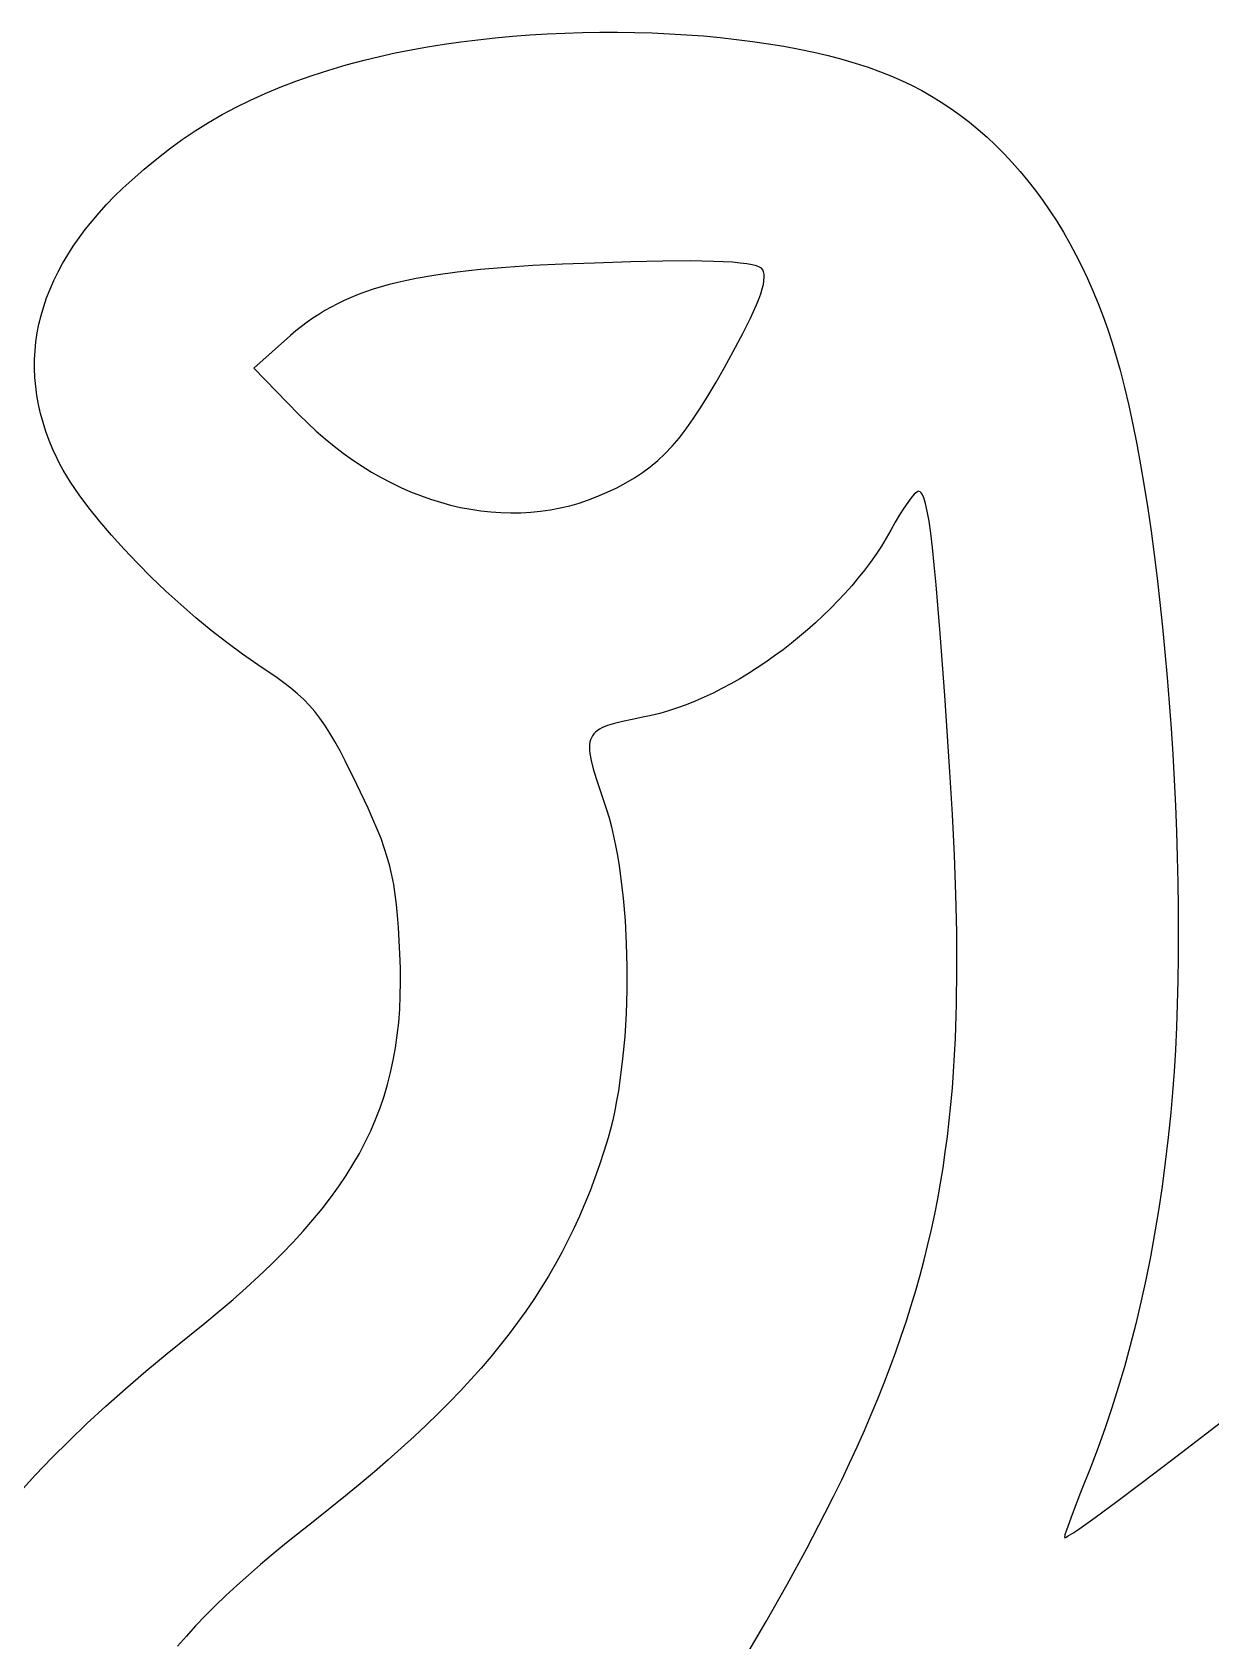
# Model space of a CAD drawing. Extents: x 27 to 7227, y -6929 to 395.
# Drawn here: x 3622 to 4512, y -1979 to -764 of the extents above; entities that cross this region are included whole.
import ezdxf

# ---------------------------------------------------------------- set-up
doc = ezdxf.new("R2010")
doc.units = 0

msp = doc.modelspace()

# ---------------------------------------------------------------- linework, layer by layer
at = {"layer": 'Layer 1'}
for p, q in [((4010.648208, -765.555271), (4023.889602, -764.943367)), ((4023.889602, -764.943367), (4037.146108, -764.529706)), ((4037.146108, -764.529706), (4050.395343, -764.314144)), ((4050.395343, -764.314144), (4063.614927, -764.296534)), ((4063.614927, -764.296534), (4076.782475, -764.476731)), ((4076.782475, -764.476731), (4089.875606, -764.854591)), ((4089.875606, -764.854591), (4102.871939, -765.429967)), ((3907.946964, -777.604708), (3920.2617, -775.401625)), ((3920.2617, -775.401625), (3932.770606, -773.397947)), ((3932.770606, -773.397947), (3945.451299, -771.59353)), ((3945.451299, -771.59353), (3958.281399, -769.988229)), ((3958.281399, -769.988229), (3971.238522, -768.581898)), ((3971.238522, -768.581898), (3984.300286, -767.374391)), ((3984.300286, -767.374391), (3997.444309, -766.365564)), ((3997.444309, -766.365564), (4010.648208, -765.555271)), ((4102.871939, -765.429967), (4115.749089, -766.202715)), ((4115.749089, -766.202715), (4128.484676, -767.172688)), ((4128.484676, -767.172688), (4141.056317, -768.339743)), ((4141.056317, -768.339743), (4153.44163, -769.703733)), ((4153.44163, -769.703733), (4165.618232, -771.264512)), ((4165.618232, -771.264512), (4177.563741, -773.021937)), ((4177.563741, -773.021937), (4189.255775, -774.975861)), ((4189.255775, -774.975861), (4200.671951, -777.126138)), ((4200.671951, -777.126138), (4211.789888, -779.472625)), ((3845.710973, -792.913716), (3858.805951, -789.070347)), ((3858.805951, -789.070347), (3872.3916, -785.41185)), ((3872.3916, -785.41185), (3883.989532, -782.609676)), ((3883.989532, -782.609676), (3895.84878, -780.007344)), ((3895.84878, -780.007344), (3907.946964, -777.604708)), ((4211.789888, -779.472625), (4222.587204, -782.015175)), ((4222.587204, -782.015175), (4233.041515, -784.753642)), ((4233.041515, -784.753642), (4243.130439, -787.687883)), ((4243.130439, -787.687883), (4252.831595, -790.81775)), ((3809.067767, -805.72746), (3820.872112, -801.224831)), ((3820.872112, -801.224831), (3833.076438, -796.959397)), ((3833.076438, -796.959397), (3845.710973, -792.913716)), ((4252.831595, -790.81775), (4262.1226, -794.1431)), ((4262.1226, -794.1431), (4270.09842, -797.263305)), ((4270.09842, -797.263305), (4277.950698, -800.668665)), ((4277.950698, -800.668665), (4285.676819, -804.355982)), ((3786.538092, -815.514066), (3797.63317, -810.484725)), ((3797.63317, -810.484725), (3809.067767, -805.72746)), ((4285.676819, -804.355982), (4293.274166, -808.322059)), ((4293.274166, -808.322059), (4300.740125, -812.563699)), ((4300.740125, -812.563699), (4308.072078, -817.077704)), ((3765.245565, -826.458742), (3775.7523, -820.832925)), ((3775.7523, -820.832925), (3786.538092, -815.514066)), ((4308.072078, -817.077704), (4315.26741, -821.860877)), ((4315.26741, -821.860877), (4322.323506, -826.910022)), ((3744.948339, -838.701017), (3754.987655, -832.408959)), ((3754.987655, -832.408959), (3765.245565, -826.458742)), ((4322.323506, -826.910022), (4329.237749, -832.22194)), ((4329.237749, -832.22194), (4336.007524, -837.793436)), ((4336.007524, -837.793436), (4342.630215, -843.62131)), ((3725.404569, -852.380418), (3735.097387, -845.352356)), ((3735.097387, -845.352356), (3744.948339, -838.701017)), ((4342.630215, -843.62131), (4349.103205, -849.702368)), ((4349.103205, -849.702368), (4355.42388, -856.03341)), ((3706.372406, -867.636474), (3715.839652, -859.802644)), ((3715.839652, -859.802644), (3725.404569, -852.380418)), ((4355.42388, -856.03341), (4361.589623, -862.61124)), ((3696.9726, -875.89935), (3706.372406, -867.636474)), ((4361.589623, -862.61124), (4367.597818, -869.432661)), ((4367.597818, -869.432661), (4373.44585, -876.494475)), ((3684.052643, -888.185507), (3690.356744, -882.022083)), ((3690.356744, -882.022083), (3696.9726, -875.89935)), ((4373.44585, -876.494475), (4379.131103, -883.793486)), ((4379.131103, -883.793486), (4384.65096, -891.326495)), ((3672.380286, -900.629778), (3678.060442, -894.388459)), ((3678.060442, -894.388459), (3684.052643, -888.185507)), ((4384.65096, -891.326495), (4390.002806, -899.090307)), ((3661.956691, -913.222862), (3667.012321, -906.908299)), ((3667.012321, -906.908299), (3672.380286, -900.629778)), ((4390.002806, -899.090307), (4395.184026, -907.081723)), ((4395.184026, -907.081723), (4400.192003, -915.297547)), ((3652.78302, -925.955459), (3657.213542, -919.572303)), ((3657.213542, -919.572303), (3661.956691, -913.222862)), ((4400.192003, -915.297547), (4405.024121, -923.734581)), ((3644.860437, -938.81827), (3648.66527, -932.371169)), ((3648.66527, -932.371169), (3652.78302, -925.955459)), ((4405.024121, -923.734581), (4409.677765, -932.389628)), ((4409.677765, -932.389628), (4414.150319, -941.259491)), ((3638.190104, -951.801993), (3641.368666, -945.295598)), ((3641.368666, -945.295598), (3644.860437, -938.81827)), ((3942.724626, -945.397985), (3926.55329, -947.637967)), ((3960.264481, -943.484727), (3942.724626, -945.397985)), ((3979.27866, -941.873777), (3960.264481, -943.484727)), ((3999.87297, -940.540717), (3979.27866, -941.873777)), ((4022.153214, -939.46113), (3999.87297, -940.540717)), ((4046.2252, -938.6106), (4022.153214, -939.46113)), ((4073.753684, -937.641667), (4046.2252, -938.6106)), ((4097.980057, -937.109916), (4073.753684, -937.641667)), ((4118.876412, -937.006047), (4097.980057, -937.109916)), ((4136.414844, -937.320756), (4118.876412, -937.006047)), ((4150.567445, -938.044743), (4136.414844, -937.320756)), ((4156.365338, -938.557309), (4150.567445, -938.044743)), ((4161.306309, -939.168705), (4156.365338, -938.557309)), ((4165.386868, -939.877771), (4161.306309, -939.168705)), ((4168.603529, -940.683342), (4165.386868, -939.877771)), ((4170.952802, -941.584256), (4168.603529, -940.683342)), ((4172.4312, -942.57935), (4170.952802, -941.584256)), ((4173.341618, -943.780624), (4172.4312, -942.57935)), ((4173.984608, -945.306299), (4173.341618, -943.780624)), ((4174.353195, -947.164512), (4173.984608, -945.306299)), ((4174.440402, -949.363403), (4174.353195, -947.164512)), ((4414.150319, -941.259491), (4418.439166, -950.340972)), ((3632.773183, -964.897328), (3635.324894, -958.33629)), ((3635.324894, -958.33629), (3638.190104, -951.801993)), ((3879.203127, -958.403371), (3873.437016, -960.353469)), ((3885.192335, -956.562423), (3879.203127, -958.403371)), ((3891.417868, -954.827573), (3885.192335, -956.562423)), ((3897.89295, -953.195769), (3891.417868, -954.827573)), ((3904.630808, -951.663958), (3897.89295, -953.195769)), ((3911.644666, -950.229089), (3904.630808, -951.663958)), ((3926.55329, -947.637967), (3911.644666, -950.229089)), ((4171.835913, -961.728525), (4172.943984, -958.085533)), ((4172.943984, -958.085533), (4173.742772, -954.815775)), ((4173.742772, -954.815775), (4174.239253, -951.911111)), ((4174.239253, -951.911111), (4174.440402, -949.363403)), ((4418.439166, -950.340972), (4422.541692, -959.630875)), ((3628.610837, -978.094975), (3630.535116, -971.483944)), ((3630.535116, -971.483944), (3632.773183, -964.897328)), ((3852.339044, -969.306401), (3847.490039, -971.84803)), ((3857.345018, -966.889182), (3852.339044, -969.306401)), ((3862.521188, -964.593322), (3857.345018, -966.889182)), ((3867.880779, -962.415768), (3862.521188, -964.593322)), ((3873.437016, -960.353469), (3867.880779, -962.415768)), ((4164.171267, -980.195609), (4168.664013, -970.166766)), ((4168.664013, -970.166766), (4170.411581, -965.75289)), ((4170.411581, -965.75289), (4171.835913, -961.728525)), ((4422.541692, -959.630875), (4426.45528, -969.126002)), ((4426.45528, -969.126002), (4430.177315, -978.823157)), ((3627.000494, -984.729259), (3628.610837, -978.094975)), ((3829.399204, -983.319691), (3825.136662, -986.529154)), ((3833.752587, -980.2499), (3829.399204, -983.319691)), ((3838.210036, -977.316727), (3833.752587, -980.2499)), ((3842.784779, -974.517121), (3838.210036, -977.316727)), ((3847.490039, -971.84803), (3842.784779, -974.517121)), ((4158.301865, -991.880167), (4164.171267, -980.195609)), ((4430.177315, -978.823157), (4433.70518, -988.719141)), ((3624.722191, -998.062936), (3625.70423, -991.385634)), ((3625.70423, -991.385634), (3627.000494, -984.729259)), ((3816.8312, -993.3793), (3789.05, -1017.9856)), ((3820.951736, -989.881339), (3816.8312, -993.3793)), ((3825.136662, -986.529154), (3820.951736, -989.881339)), ((4151, -1005.28555), (4158.301865, -991.880167)), ((4433.70518, -988.719141), (4437.03626, -998.810757)), ((3623.70137, -1011.475675), (3624.054523, -1004.760004)), ((3624.054523, -1004.760004), (3624.722191, -998.062936)), ((4144.357963, -1017.39791), (4151, -1005.28555)), ((4437.03626, -998.810757), (4440.167938, -1009.09481)), ((3623.662879, -1018.208786), (3623.70137, -1011.475675)), ((3623.939194, -1024.958174), (3623.662879, -1018.208786)), ((3789.05, -1017.9856), (3823.1812, -1052.9106)), ((4138.084507, -1028.477784), (4144.357963, -1017.39791)), ((4440.167938, -1009.09481), (4443.0976, -1019.5681)), ((4443.0976, -1019.5681), (4446.394569, -1032.455274)), ((3624.530461, -1031.722678), (3623.939194, -1024.958174)), ((3625.436825, -1038.501135), (3624.530461, -1031.722678)), ((4132.120334, -1038.590285), (4138.084507, -1028.477784)), ((3626.658431, -1045.292381), (3625.436825, -1038.501135)), ((4126.406145, -1047.800523), (4132.120334, -1038.590285)), ((4446.394569, -1032.455274), (4449.586166, -1046.08412)), ((3628.195426, -1052.095255), (3626.658431, -1045.292381)), ((3630.047953, -1058.908594), (3628.195426, -1052.095255)), ((3823.1812, -1052.9106), (3829.646988, -1059.321522)), ((4115.490526, -1063.77466), (4120.882642, -1056.173611)), ((4120.882642, -1056.173611), (4126.406145, -1047.800523)), ((4449.586166, -1046.08412), (4452.669338, -1060.410307)), ((3632.216159, -1065.731236), (3630.047953, -1058.908594)), ((3634.700188, -1072.562017), (3632.216159, -1065.731236)), ((3829.646988, -1059.321522), (3836.240096, -1065.456153)), ((3836.240096, -1065.456153), (3842.952964, -1071.312603)), ((4110.170499, -1070.668782), (4115.490526, -1063.77466)), ((4452.669338, -1060.410307), (4455.641035, -1075.389508)), ((3637.500187, -1079.399776), (3634.700188, -1072.562017)), ((3640.6163, -1086.24335), (3637.500187, -1079.399776)), ((3842.952964, -1071.312603), (3849.778037, -1076.888983)), ((3849.778037, -1076.888983), (3856.707755, -1082.183404)), ((4099.509518, -1082.596689), (4104.863262, -1076.921087)), ((4104.863262, -1076.921087), (4110.170499, -1070.668782)), ((4455.641035, -1075.389508), (4458.498203, -1090.977393)), ((3642.761035, -1090.483304), (3640.6163, -1086.24335)), ((3645.170435, -1094.862204), (3642.761035, -1090.483304)), ((3856.707755, -1082.183404), (3863.734562, -1087.193977)), ((3863.734562, -1087.193977), (3870.850898, -1091.918811)), ((3870.850898, -1091.918811), (3878.049208, -1096.356017)), ((4082.576248, -1096.814383), (4088.425309, -1092.478225)), ((4088.425309, -1092.478225), (4094.049966, -1087.760697)), ((4094.049966, -1087.760697), (4099.509518, -1082.596689)), ((4458.498203, -1090.977393), (4461.23779, -1107.129634)), ((3650.744281, -1103.997305), (3645.170435, -1094.862204)), ((3657.259936, -1113.569589), (3650.744281, -1103.997305)), ((3878.049208, -1096.356017), (3885.321932, -1100.503706)), ((3885.321932, -1100.503706), (3892.661513, -1104.359989)), ((3892.661513, -1104.359989), (3900.060394, -1107.922976)), ((4063.08966, -1108.185755), (4069.967722, -1104.603036)), ((4069.967722, -1104.603036), (4076.443486, -1100.834283)), ((4076.443486, -1100.834283), (4082.576248, -1096.814383)), ((3664.639495, -1123.499991), (3657.259936, -1113.569589)), ((3900.060394, -1107.922976), (3907.511015, -1111.190777)), ((3907.511015, -1111.190777), (3915.005821, -1114.161503)), ((3915.005821, -1114.161503), (3922.537253, -1116.833265)), ((3922.537253, -1116.833265), (3930.097752, -1119.204173)), ((4041.854146, -1117.38051), (4048.85188, -1114.680792)), ((4048.85188, -1114.680792), (4055.7502, -1111.6481)), ((4055.75, -1111.64755), (4063.08966, -1108.185755)), ((4055.7502, -1111.6481), (4055.75, -1111.64755)), ((4285.422417, -1115.755723), (4282.759019, -1119.291937)), ((4287.69514, -1113.103173), (4285.422417, -1115.755723)), ((4289.484173, -1111.436609), (4287.69514, -1113.103173)), ((4290.168238, -1111.005046), (4289.484173, -1111.436609)), ((4290.6965, -1110.85835), (4290.168238, -1111.005046)), ((4291.43163, -1110.986466), (4290.6965, -1110.85835)), ((4292.1499, -1111.380987), (4291.43163, -1110.986466)), ((4292.853054, -1112.057175), (4292.1499, -1111.380987)), ((4293.542838, -1113.030289), (4292.853054, -1112.057175)), ((4294.889267, -1115.928345), (4293.542838, -1113.030289)), ((4296.203141, -1120.197241), (4294.889267, -1115.928345)), ((4461.23779, -1107.129634), (4463.856745, -1123.801901)), ((3672.805058, -1133.709445), (3664.639495, -1123.499991)), ((3930.097752, -1119.204173), (3937.679762, -1121.272337)), ((3937.679762, -1121.272337), (3945.275725, -1123.03587)), ((3945.275725, -1123.03587), (3952.878083, -1124.492879)), ((3952.878083, -1124.492879), (3960.479278, -1125.641478)), ((3960.479278, -1125.641478), (3968.071752, -1126.479775)), ((3968.071752, -1126.479775), (3975.647947, -1127.005881)), ((3975.647947, -1127.005881), (3983.200307, -1127.217908)), ((3983.200307, -1127.217908), (3990.721272, -1127.113966)), ((3990.721272, -1127.113966), (3998.203286, -1126.692164)), ((3998.203286, -1126.692164), (4005.63879, -1125.950614)), ((4005.63879, -1125.950614), (4013.020227, -1124.887427)), ((4013.020227, -1124.887427), (4020.340039, -1123.500712)), ((4020.340039, -1123.500712), (4027.590668, -1121.788581)), ((4027.590668, -1121.788581), (4034.764556, -1119.749143)), ((4034.764556, -1119.749143), (4041.854146, -1117.38051)), ((4276.632263, -1128.606083), (4273.354937, -1134.179374)), ((4279.797962, -1123.609497), (4276.632263, -1128.606083)), ((4282.759019, -1119.291937), (4279.797962, -1123.609497)), ((4297.49841, -1125.959064), (4296.203141, -1120.197241)), ((4298.789029, -1133.335903), (4297.49841, -1125.959064)), ((4463.856745, -1123.801901), (4466.352016, -1140.949866)), ((3681.678721, -1144.118887), (3672.805058, -1133.709445)), ((4270.059, -1140.22705), (4266.572751, -1146.322852)), ((4273.354937, -1134.179374), (4270.059, -1140.22705)), ((4300.08895, -1142.449844), (4298.789029, -1133.335903)), ((4466.352016, -1140.949866), (4468.720549, -1158.529199)), ((3691.182582, -1154.649252), (3681.678721, -1144.118887)), ((4262.818935, -1152.400344), (4258.809033, -1158.450514)), ((4266.572751, -1146.322852), (4262.818935, -1152.400344)), ((4301.412125, -1153.422975), (4300.08895, -1142.449844)), ((4302.772507, -1166.377383), (4301.412125, -1153.422975)), ((3701.238737, -1165.221475), (3691.182582, -1154.649252)), ((3711.769286, -1175.756491), (3701.238737, -1165.221475)), ((4254.554526, -1164.464352), (4250.066896, -1170.432846)), ((4258.809033, -1158.450514), (4254.554526, -1164.464352)), ((4468.720549, -1158.529199), (4470.959294, -1176.495572)), ((3722.696324, -1186.175235), (3711.769286, -1175.756491)), ((4245.357625, -1176.346984), (4240.438194, -1182.197757)), ((4250.066896, -1170.432846), (4245.357625, -1176.346984)), ((4304.184049, -1181.435157), (4302.772507, -1166.377383)), ((4470.959294, -1176.495572), (4473.065197, -1194.804656)), ((3733.94195, -1196.398642), (3722.696324, -1186.175235)), ((4235.320084, -1187.976152), (4230.014778, -1193.673157)), ((4240.438194, -1182.197757), (4235.320084, -1187.976152)), ((4307.216422, -1218.349147), (4304.184049, -1181.435157)), ((3745.428261, -1206.347647), (3733.94195, -1196.398642)), ((4224.533757, -1199.279763), (4218.888501, -1204.786957)), ((4230.014778, -1193.673157), (4224.533757, -1199.279763)), ((4473.065197, -1194.804656), (4475.035207, -1213.412121)), ((3757.077354, -1215.943185), (3745.428261, -1206.347647)), ((4213.090494, -1210.185729), (4207.151216, -1215.467066)), ((4218.888501, -1204.786957), (4213.090494, -1210.185729)), ((4475.035207, -1213.412121), (4476.866272, -1232.27364)), ((3768.811326, -1225.106192), (3757.077354, -1215.943185)), ((3780.552276, -1233.757602), (3768.811326, -1225.106192)), ((4194.894775, -1225.641394), (4188.600575, -1230.516362)), ((4201.082149, -1220.621959), (4194.894775, -1225.641394)), ((4207.151216, -1215.467066), (4201.082149, -1220.621959)), ((4310.620865, -1265.141645), (4307.216422, -1218.349147)), ((3792.2223, -1241.81835), (3780.552276, -1233.757602)), ((4182.21103, -1235.237852), (4175.737623, -1239.79685)), ((4188.600575, -1230.516362), (4182.21103, -1235.237852)), ((4476.866272, -1232.27364), (4478.55534, -1251.344883)), ((3799.3302, -1246.57561), (3792.2223, -1241.81835)), ((3805.813721, -1251.078236), (3799.3302, -1246.57561)), ((4162.585146, -1248.391332), (4155.92904, -1252.408793)), ((4169.191835, -1244.184348), (4162.585146, -1248.391332)), ((4175.737623, -1239.79685), (4169.191835, -1244.184348)), ((3811.736811, -1255.406456), (3805.813721, -1251.078236)), ((3817.16342, -1259.640497), (3811.736811, -1255.406456)), ((3822.157498, -1263.860587), (3817.16342, -1259.640497)), ((4142.514499, -1259.839096), (4135.779028, -1263.233917)), ((4149.234997, -1256.227718), (4142.514499, -1259.839096)), ((4155.92904, -1252.408793), (4149.234997, -1256.227718)), ((4478.55534, -1251.344883), (4480.099358, -1270.581521)), ((3826.782994, -1268.146954), (3822.157498, -1263.860587)), ((3831.103858, -1272.579824), (3826.782994, -1268.146954)), ((3835.184037, -1277.239425), (3831.103858, -1272.579824)), ((4108.917039, -1274.467397), (4102.278924, -1276.644259)), ((4115.597589, -1272.02892), (4108.917039, -1274.467397)), ((4122.309091, -1269.33784), (4115.597589, -1272.02892)), ((4129.040065, -1266.403169), (4122.309091, -1269.33784)), ((4135.779028, -1263.233917), (4129.040065, -1266.403169)), ((4314.509, -1322.78935), (4310.620865, -1265.141645)), ((4480.099358, -1270.581521), (4481.495275, -1289.939225)), ((3839.087483, -1282.205985), (3835.184037, -1277.239425)), ((3842.878145, -1287.559731), (3839.087483, -1282.205985)), ((4061.363792, -1286.128141), (4056.155777, -1287.753429)), ((4067.505472, -1284.601683), (4061.363792, -1286.128141)), ((4074.61686, -1283.091504), (4067.505472, -1284.601683)), ((4082.734, -1281.51505), (4074.61686, -1283.091504)), ((4089.175923, -1280.177097), (4082.734, -1281.51505)), ((4095.694725, -1278.550497), (4089.175923, -1280.177097)), ((4102.278924, -1276.644259), (4095.694725, -1278.550497)), ((3846.619971, -1293.38089), (3842.878145, -1287.559731)), ((3850.376911, -1299.749691), (3846.619971, -1293.38089)), ((4043.307354, -1298.503717), (4042.859099, -1300.251697)), ((4043.939462, -1296.893956), (4043.307354, -1298.503717)), ((4044.759932, -1295.412094), (4043.939462, -1296.893956)), ((4045.773267, -1294.047812), (4044.759932, -1295.412094)), ((4046.983974, -1292.790791), (4045.773267, -1294.047812)), ((4048.396558, -1291.630712), (4046.983974, -1292.790791)), ((4050.015525, -1290.557255), (4048.396558, -1291.630712)), ((4051.84538, -1289.560102), (4050.015525, -1290.557255)), ((4056.155777, -1287.753429), (4051.84538, -1289.560102)), ((4481.495275, -1289.939225), (4482.740038, -1309.373666)), ((3854.212915, -1306.746359), (3850.376911, -1299.749691)), ((3858.191931, -1314.451124), (3854.212915, -1306.746359)), ((4042.590195, -1302.148214), (4042.496134, -1304.203588)), ((4042.496134, -1304.203588), (4042.572411, -1306.428137)), ((4042.572411, -1306.428137), (4042.814521, -1308.832181)), ((4042.859099, -1300.251697), (4042.590195, -1302.148214)), ((4042.814521, -1308.832181), (4043.778217, -1314.22003)), ((4482.740038, -1309.373666), (4483.830595, -1328.840516)), ((3866.8348, -1332.30585), (3858.191931, -1314.451124)), ((4043.778217, -1314.22003), (4045.351177, -1320.449689)), ((4045.351177, -1320.449689), (4047.497358, -1327.60371)), ((4316.412951, -1354.863868), (4314.509, -1322.78935)), ((3875.42809, -1350.233518), (3866.8348, -1332.30585)), ((4047.497358, -1327.60371), (4053.3652, -1345.01505)), ((4483.830595, -1328.840516), (4484.763894, -1348.295446)), ((4053.3652, -1345.01505), (4055.386031, -1351.066976)), ((3879.066053, -1358.292748), (3875.42809, -1350.233518)), ((3882.300552, -1365.891534), (3879.066053, -1358.292748)), ((4055.386031, -1351.066976), (4057.281434, -1357.451293)), ((4057.281434, -1357.451293), (4059.051555, -1364.146926)), ((4317.936689, -1385.667096), (4316.412951, -1354.863868)), ((4484.763894, -1348.295446), (4485.536883, -1367.694125)), ((3885.158328, -1373.13685), (3882.300552, -1365.891534)), ((4059.051555, -1364.146926), (4060.696537, -1371.132801)), ((4060.696537, -1371.132801), (4062.216528, -1378.387844)), ((4485.536883, -1367.694125), (4486.14651, -1386.992227)), ((3887.666124, -1380.135664), (3885.158328, -1373.13685)), ((3889.850684, -1386.994949), (3887.666124, -1380.135664)), ((4062.216528, -1378.387844), (4063.611672, -1385.890982)), ((3891.73875, -1393.821675), (3889.850684, -1386.994949)), ((3893.357064, -1400.722812), (3891.73875, -1393.821675)), ((4063.611672, -1385.890982), (4064.882114, -1393.62114)), ((4064.882114, -1393.62114), (4066.028, -1401.557244)), ((4319.048821, -1415.295101), (4317.936689, -1385.667096)), ((4486.14651, -1386.992227), (4486.589723, -1406.145421)), ((3894.732369, -1407.805332), (3893.357064, -1400.722812)), ((3895.891408, -1415.176206), (3894.732369, -1407.805332)), ((4066.028, -1401.557244), (4067.946684, -1417.962994)), ((4486.589723, -1406.145421), (4486.863469, -1425.109379)), ((3896.860923, -1422.942403), (3895.891408, -1415.176206)), ((4067.946684, -1417.962994), (4069.368887, -1434.93964)), ((4319.717953, -1443.843955), (4319.048821, -1415.295101)), ((3897.667658, -1431.210895), (3896.860923, -1422.942403)), ((3898.338353, -1440.088654), (3897.667658, -1431.210895)), ((4486.863469, -1425.109379), (4486.964697, -1443.839772)), ((3899.3786, -1460.09985), (3898.338353, -1440.088654)), ((4069.368887, -1434.93964), (4070.295772, -1452.318589)), ((4319.912693, -1471.409728), (4319.717953, -1443.843955)), ((4486.964697, -1443.839772), (4486.890354, -1462.292271)), ((4070.295772, -1452.318589), (4070.7285, -1469.93125)), ((3899.765716, -1470.91065), (3899.3786, -1460.09985)), ((4486.890354, -1462.292271), (4486.637389, -1480.422547)), ((3899.715592, -1491.803228), (3899.880469, -1481.474082)), ((3899.880469, -1481.474082), (3899.765716, -1470.91065)), ((4070.7285, -1469.93125), (4070.668234, -1487.609029)), ((4319.601646, -1498.088489), (4319.912693, -1471.409728)), ((4486.637389, -1480.422547), (4486.202748, -1498.186271)), ((3899.263817, -1501.911167), (3899.715592, -1491.803228)), ((4070.668234, -1487.609029), (4070.116137, -1505.183335)), ((3898.517877, -1511.81098), (3899.263817, -1501.911167)), ((4070.116137, -1505.183335), (4069.073372, -1522.485575)), ((4318.753422, -1523.976309), (4319.601646, -1498.088489)), ((4486.202748, -1498.186271), (4485.583381, -1515.539114)), ((3897.470506, -1521.515748), (3898.517877, -1511.81098)), ((4485.583381, -1515.539114), (4484.776235, -1532.436747)), ((3896.114435, -1531.038552), (3897.470506, -1521.515748)), ((4069.073372, -1522.485575), (4067.5411, -1539.347156)), ((4318.118057, -1536.653637), (4318.753422, -1523.976309)), ((3892.447125, -1549.590588), (3894.442397, -1540.392472)), ((3894.442397, -1540.392472), (3896.114435, -1531.038552)), ((4067.5411, -1539.347156), (4065.520484, -1555.599487)), ((4317.336625, -1549.169256), (4318.118057, -1536.653637)), ((4484.776235, -1532.436747), (4483.778257, -1548.834842)), ((3890.121353, -1558.645982), (3892.447125, -1549.590588)), ((4316.405202, -1561.535175), (4317.336625, -1549.169256)), ((4483.778257, -1548.834842), (4482.586396, -1564.689069)), ((3887.457812, -1567.571733), (3890.121353, -1558.645982)), ((4064.327411, -1563.444498), (4063.012687, -1571.073974)), ((4065.520484, -1555.599487), (4064.327411, -1563.444498)), ((4315.319864, -1573.763402), (4316.405202, -1561.535175)), ((4482.586396, -1564.689069), (4481.1976, -1579.9551)), ((3881.088355, -1585.086631), (3884.449235, -1576.380922)), ((3884.449235, -1576.380922), (3887.457812, -1567.571733)), ((4061.576459, -1578.466842), (4060.018872, -1585.602026)), ((4063.012687, -1571.073974), (4061.576459, -1578.466842)), ((4314.076686, -1585.865946), (4315.319864, -1573.763402)), ((3877.367905, -1593.701939), (3881.088355, -1585.086631)), ((4060.018872, -1585.602026), (4058.34007, -1592.458454)), ((4312.671744, -1597.854816), (4314.076686, -1585.865946)), ((4481.1976, -1579.9551), (4479.281825, -1598.856466)), ((3868.819225, -1610.713675), (3873.280617, -1602.239926)), ((3873.280617, -1602.239926), (3877.367905, -1593.701939)), ((4056.5402, -1599.01505), (4053.406602, -1609.264936)), ((4058.34007, -1592.458454), (4056.5402, -1599.01505)), ((4311.101115, -1609.742021), (4312.671744, -1597.854816)), ((4479.281825, -1598.856466), (4477.107927, -1617.461338)), ((3863.976461, -1619.136265), (3868.819225, -1610.713675)), ((4053.406602, -1609.264936), (4050.10281, -1619.334314)), ((4309.360874, -1621.539569), (4311.101115, -1609.742021)), ((3858.745057, -1627.520776), (3863.976461, -1619.136265)), ((4050.10281, -1619.334314), (4046.621412, -1629.233357)), ((4307.447097, -1633.259468), (4309.360874, -1621.539569)), ((4477.107927, -1617.461338), (4474.67823, -1635.770881)), ((3847.087262, -1644.227887), (3853.117746, -1635.88029)), ((3853.117746, -1635.88029), (3858.745057, -1627.520776)), ((4042.954996, -1638.972239), (4039.096149, -1648.561134)), ((4046.621412, -1629.233357), (4042.954996, -1638.972239)), ((4305.355859, -1644.913729), (4307.447097, -1633.259468)), ((4474.67823, -1635.770881), (4471.995061, -1653.786256)), ((3840.646337, -1652.576648), (3847.087262, -1644.227887)), ((4039.096149, -1648.561134), (4035.037459, -1658.010215)), ((4303.083238, -1656.514359), (4305.355859, -1644.913729)), ((3826.504093, -1669.329981), (3833.787703, -1660.939652)), ((3833.787703, -1660.939652), (3840.646337, -1652.576648)), ((4035.037459, -1658.010215), (4030.771514, -1667.329655)), ((4300.625308, -1668.073367), (4303.083238, -1656.514359)), ((4471.995061, -1653.786256), (4469.060744, -1671.508628)), ((3818.788241, -1677.760716), (3826.504093, -1669.329981)), ((4030.771514, -1667.329655), (4026.290902, -1676.529628)), ((4297.978145, -1679.602763), (4300.625308, -1668.073367)), ((4469.060744, -1671.508628), (4465.877605, -1688.939159)), ((3802.030737, -1694.795723), (3810.632878, -1686.244936)), ((3810.632878, -1686.244936), (3818.788241, -1677.760716)), ((4021.58821, -1685.620308), (4016.656026, -1694.611868)), ((4026.290902, -1676.529628), (4021.58821, -1685.620308)), ((4295.137826, -1691.114554), (4297.978145, -1679.602763)), ((3792.974552, -1703.426156), (3802.030737, -1694.795723)), ((4016.656026, -1694.611868), (4011.486939, -1703.514481)), ((4292.100426, -1702.620749), (4295.137826, -1691.114554)), ((4465.877605, -1688.939159), (4462.447969, -1706.079012)), ((3773.470979, -1720.978287), (3783.457055, -1712.149318)), ((3783.457055, -1712.149318), (3792.974552, -1703.426156)), ((4011.486939, -1703.514481), (4006.073535, -1712.338321)), ((4288.862021, -1714.133358), (4292.100426, -1702.620749)), ((4462.447969, -1706.079012), (4458.774163, -1722.92935)), ((3763.009055, -1729.926145), (3773.470979, -1720.978287)), ((4000.408403, -1721.093563), (3994.48413, -1729.790378)), ((4006.073535, -1712.338321), (4000.408403, -1721.093563)), ((4285.418687, -1725.664389), (4288.862021, -1714.133358)), ((4458.774163, -1722.92935), (4454.85851, -1739.491337)), ((3752.064018, -1739.005973), (3763.009055, -1729.926145)), ((3994.48413, -1729.790378), (3988.293304, -1738.438941)), ((4281.7665, -1737.22585), (4285.418687, -1725.664389)), ((3723.78997, -1761.825054), (3740.6286, -1748.23085)), ((3740.6286, -1748.23085), (3752.064018, -1739.005973)), ((3981.828512, -1747.049425), (3975.082344, -1755.632004)), ((3988.293304, -1738.438941), (3981.828512, -1747.049425)), ((4277.901535, -1748.829751), (4281.7665, -1737.22585)), ((4454.85851, -1739.491337), (4450.703337, -1755.766135)), ((3975.082344, -1755.632004), (3968.047386, -1764.196851)), ((4269.517578, -1772.212906), (4273.819869, -1760.4881)), ((4273.819869, -1760.4881), (4277.901535, -1748.829751)), ((4450.703337, -1755.766135), (4446.31097, -1771.754908)), ((3707.643449, -1775.240635), (3723.78997, -1761.825054)), ((3960.716225, -1772.75414), (3953.081451, -1781.314044)), ((3968.047386, -1764.196851), (3960.716225, -1772.75414)), ((4264.990736, -1784.016178), (4269.517578, -1772.212906)), ((4446.31097, -1771.754908), (4441.683733, -1787.458819)), ((3692.17421, -1788.50361), (3707.643449, -1775.240635)), ((3953.081451, -1781.314044), (3945.13565, -1789.886737)), ((4260.235421, -1795.909924), (4264.990736, -1784.016178)), ((3677.36743, -1801.639993), (3692.17421, -1788.50361)), ((3945.13565, -1789.886737), (3936.871411, -1798.482393)), ((4255.247708, -1807.906153), (4260.235421, -1795.909924)), ((4441.683733, -1787.458819), (4436.823952, -1802.87903)), ((3663.208283, -1814.6758), (3677.36743, -1801.639993)), ((3928.281321, -1807.111184), (3919.357967, -1815.783284)), ((3936.871411, -1798.482393), (3928.281321, -1807.111184)), ((4250.023672, -1820.016874), (4255.247708, -1807.906153)), ((4436.823952, -1802.87903), (4431.733953, -1818.016705)), ((4481.940048, -1842.392068), (4530.310675, -1805.1819)), ((3649.681946, -1827.637048), (3663.208283, -1814.6758)), ((3919.357967, -1815.783284), (3910.093938, -1824.508868)), ((4244.559391, -1832.254096), (4250.023672, -1820.016874)), ((4431.733953, -1818.016705), (4426.41606, -1832.873008)), ((3636.773593, -1840.549752), (3649.681946, -1827.637048)), ((3900.481822, -1833.298108), (3890.514206, -1842.161178)), ((3910.093938, -1824.508868), (3900.481822, -1833.298108)), ((4238.850939, -1844.629827), (4244.559391, -1832.254096)), ((4426.41606, -1832.873008), (4420.8726, -1847.4491)), ((3624.4684, -1853.439928), (3636.773593, -1840.549752)), ((3890.514206, -1842.161178), (3880.183678, -1851.108251)), ((4232.894392, -1857.156077), (4238.850939, -1844.629827)), ((4460.060984, -1858.979826), (4481.940048, -1842.392068)), ((3612.751542, -1866.333592), (3624.4684, -1853.439928)), ((3880.183678, -1851.108251), (3869.482825, -1860.149502)), ((4226.685827, -1869.844853), (4232.894392, -1857.156077)), ((4420.8726, -1847.4491), (4413.08392, -1866.809159)), ((3858.404236, -1869.295102), (3835.0842, -1887.94005)), ((3869.482825, -1860.149502), (3858.404236, -1869.295102)), ((4220.221318, -1882.708165), (4226.685827, -1869.844853)), ((4413.08392, -1866.809159), (4406.783513, -1883.267075)), ((4440.629441, -1873.518869), (4460.060984, -1858.979826)), ((4424.327935, -1885.481321), (4440.629441, -1873.518869)), ((3835.0842, -1887.94005), (3813.813367, -1904.837463)), ((4206.508777, -1909.006431), (4220.221318, -1882.708165)), ((4406.783513, -1883.267075), (4402.566698, -1895.111328)), ((4407.237499, -1897.43917), (4411.838982, -1894.33931)), ((4411.838982, -1894.33931), (4424.327935, -1885.481321)), ((3813.813367, -1904.837463), (3803.838091, -1913.038216)), ((4401.425677, -1898.768482), (4401.0288, -1900.6304)), ((4401.0288, -1900.6304), (4401.210151, -1900.782928)), ((4401.210151, -1900.782928), (4401.747094, -1900.650699)), ((4402.566698, -1895.111328), (4401.425677, -1898.768482)), ((4401.747094, -1900.650699), (4403.845098, -1899.564961)), ((4403.845098, -1899.564961), (4407.237499, -1897.43917)), ((3803.838091, -1913.038216), (3794.28663, -1921.097696)), ((4191.725375, -1936.146944), (4206.508777, -1909.006431)), ((3785.146775, -1929.033927), (3776.406318, -1936.864931)), ((3794.28663, -1921.097696), (3785.146775, -1929.033927)), ((3776.406318, -1936.864931), (3768.05305, -1944.60873)), ((4175.839719, -1964.225774), (4191.725375, -1936.146944)), ((3760.074762, -1952.283347), (3752.459246, -1959.906804)), ((3768.05305, -1944.60873), (3760.074762, -1952.283347)), ((3752.459246, -1959.906804), (3745.194293, -1967.497124)), ((4158.820416, -1993.338992), (4175.839719, -1964.225774)), ((3738.267693, -1975.072329), (3731.667239, -1982.650443)), ((3745.194293, -1967.497124), (3738.267693, -1975.072329))]:
    msp.add_line(p, q, dxfattribs=at)

doc.saveas('drawing.dxf')
